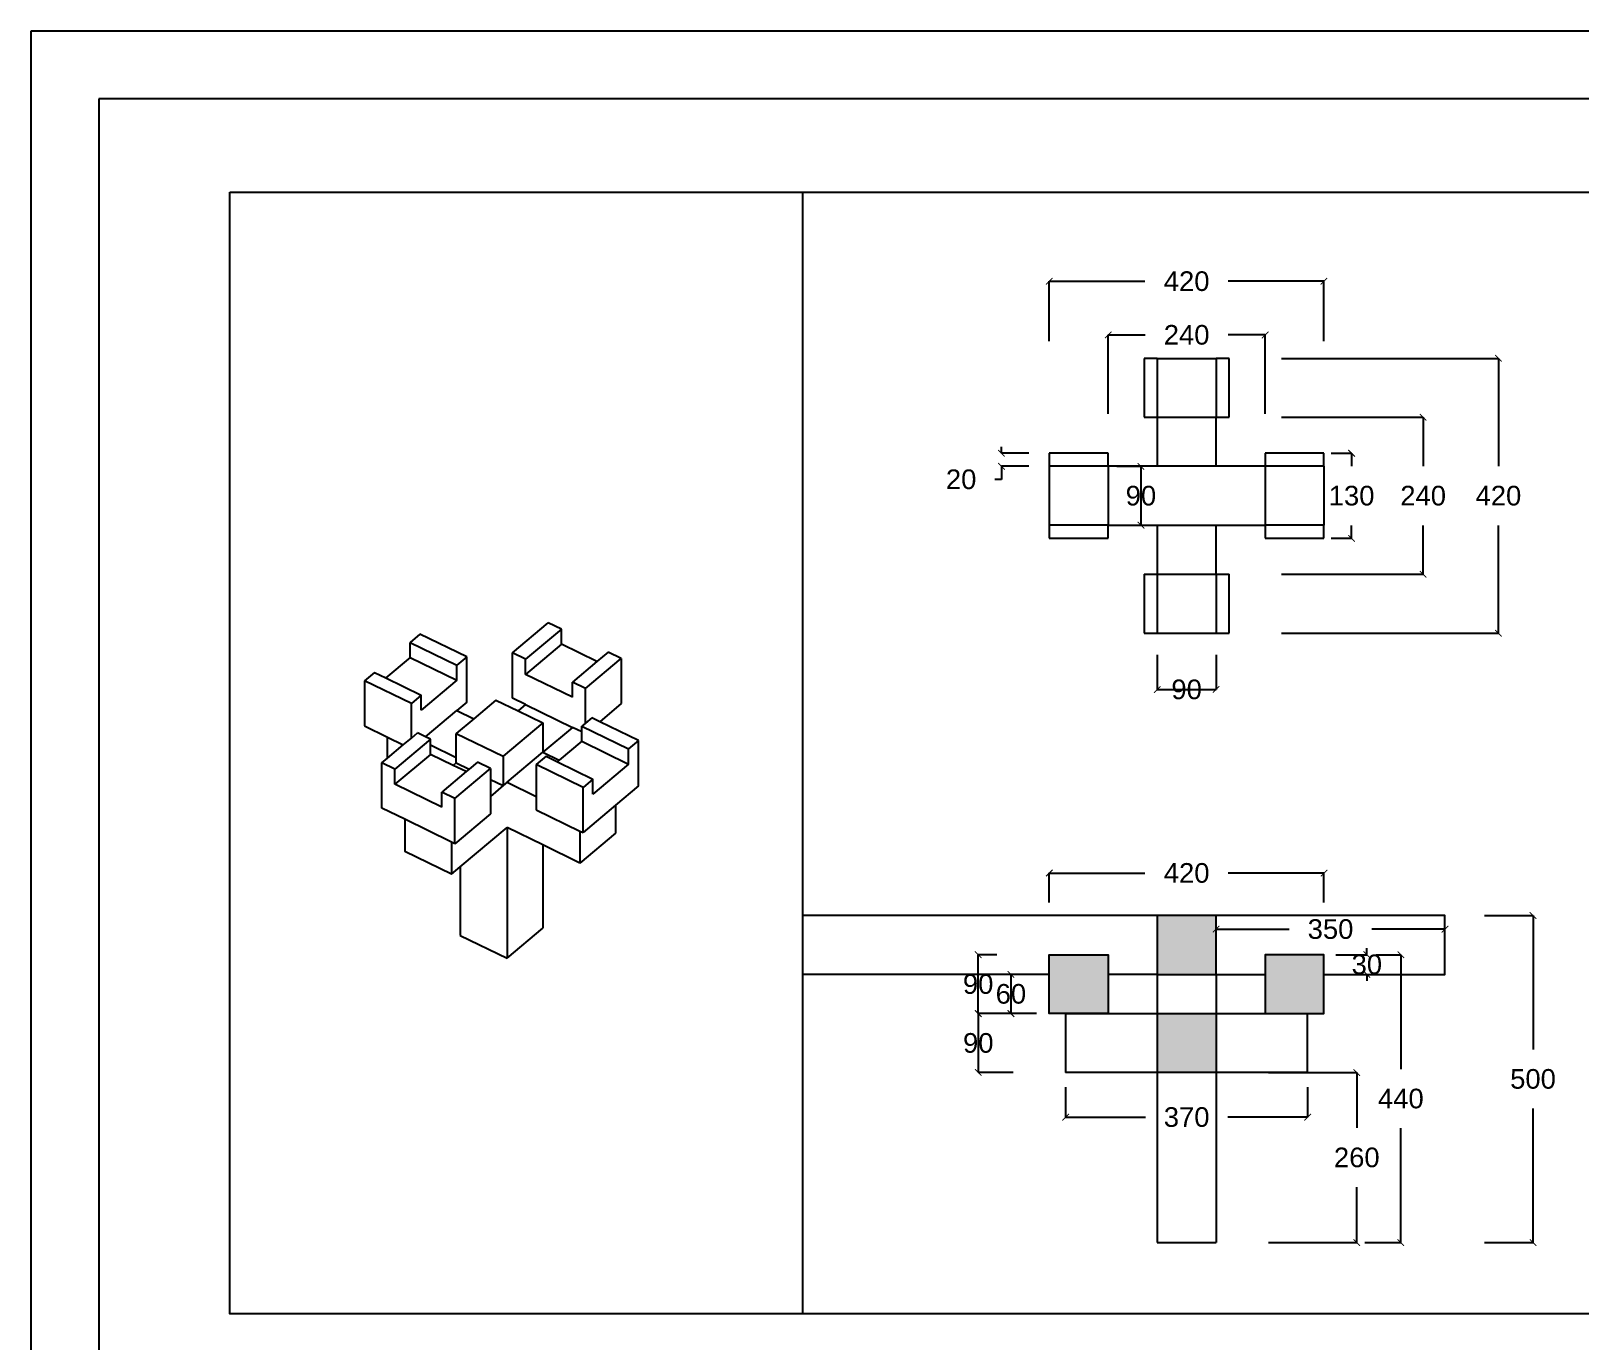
# Model space of a CAD drawing. Header units: millimetres. Extents: x 13722 to 114356, y -17117 to 61088.
# Drawn here: x 103640 to 106008, y 1221 to 3223 of the extents above; entities that cross this region are included whole.
import ezdxf

# ---------------------------------------------------------------- set-up
doc = ezdxf.new("R2010")
doc.units = ezdxf.units.MM
for name, color, linetype in [('00_dim', 6, 'Continuous'), ('01', 3, 'Continuous'), ('02', 250, 'Continuous'), ('03', 8, 'Continuous')]:
    doc.layers.add(name, color=color, linetype=linetype)
doc.styles.get("Standard").update_dxf_attribs({"font": 'Arial.ttf'})
doc.dimstyles.get("Standard").update_dxf_attribs({"dimtxt": 30, "dimasz": 10, "dimexe": 0.18, "dimexo": 80, "dimgap": 30, "dimtad": 0, "dimtih": 1, "dimtoh": 1, "dimdec": 0, "dimzin": 0, "dimdsep": 46, "dimtxsty": 'Standard', "dimblk": 'ARCHTICK', "dimcen": 0.09, "dimadec": 0, "dimazin": 0, "dimtfac": 1, "dimtdec": 0, "dimtofl": 0, "dimtmove": 0, "dimatfit": 3, "dimfxl": 1, "dimtolj": 1, "dimtzin": 0, "dimarcsym": 0})

# ---------------------------------------------------------------- blocks, each defined once
blk = doc.blocks.new('_ArchTick')
at = {"color": 0, "linetype": 'ByBlock', "const_width": 0.15}
blk.add_lwpolyline([(-0.5, -0.5), (0.5, 0.5)], dxfattribs=at)
blk = doc.blocks.new('*D129')
at = {"layer": '00_dim', "color": 0, "lineweight": -2, "transparency": 16777216}
for p, q in [((105221.9, 1609.2), (105221.9, 1562.9)), ((105591.9, 1609.2), (105591.9, 1562.9)), ((105221.9, 1563.1), (105343.8, 1563.1)), ((105591.9, 1563.1), (105470, 1563.1))]:
    blk.add_line(p, q, dxfattribs=at)
at = {"layer": 'Defpoints', "color": 0, "transparency": 16777216}
for p in [(105221.9, 1689.2), (105591.9, 1689.2), (105591.9, 1563.1)]:
    blk.add_point(p, dxfattribs=at)
at = {"layer": '00_dim', "color": 0, "lineweight": -2, "transparency": 16777216, "xscale": 10, "yscale": 10, "zscale": 10, "rotation": 180}
blk.add_blockref('_ArchTick', (105221.9, 1563.1), dxfattribs=at)
at = {"layer": '00_dim', "color": 0, "lineweight": -2, "transparency": 16777216, "xscale": 10, "yscale": 10, "zscale": 10}
blk.add_blockref('_ArchTick', (105591.9, 1563.1), dxfattribs=at)
at = {"layer": '00_dim', "color": 0, "transparency": 16777216, "insert": (105406.9, 1563.1), "char_height": 30, "attachment_point": 5}
blk.add_mtext('\\A1;370', dxfattribs=at)
blk = doc.blocks.new('*D130')
at = {"layer": '00_dim', "color": 0, "lineweight": -2, "transparency": 16777216}
for p, q in [((105196.9, 1891.4), (105196.9, 1936.4)), ((105196.9, 1936.2), (105343.2, 1936.2)), ((105616.9, 1936.2), (105470.6, 1936.2)), ((105616.9, 1891.4), (105616.9, 1936.4))]:
    blk.add_line(p, q, dxfattribs=at)
at = {"layer": 'Defpoints', "color": 0, "transparency": 16777216}
for p in [(105616.9, 1936.2), (105196.9, 1811.4), (105616.9, 1811.4)]:
    blk.add_point(p, dxfattribs=at)
at = {"layer": '00_dim', "color": 0, "lineweight": -2, "transparency": 16777216, "xscale": 10, "yscale": 10, "zscale": 10, "rotation": 180}
blk.add_blockref('_ArchTick', (105196.9, 1936.2), dxfattribs=at)
at = {"layer": '00_dim', "color": 0, "lineweight": -2, "transparency": 16777216, "xscale": 10, "yscale": 10, "zscale": 10}
blk.add_blockref('_ArchTick', (105616.9, 1936.2), dxfattribs=at)
at = {"layer": '00_dim', "color": 0, "transparency": 16777216, "insert": (105406.9, 1936.2), "char_height": 30, "attachment_point": 5}
blk.add_mtext('\\A1;420', dxfattribs=at)
blk = doc.blocks.new('*D131')
at = {"layer": '00_dim', "color": 0, "lineweight": -2, "transparency": 16777216}
for p, q in [((105531.9, 1631.4), (105667.1, 1631.4)), ((105667, 1631.4), (105667, 1546.7)), ((105667, 1371.4), (105667, 1456.1)), ((105531.9, 1371.4), (105667.1, 1371.4))]:
    blk.add_line(p, q, dxfattribs=at)
at = {"layer": 'Defpoints', "color": 0, "transparency": 16777216}
for p in [(105451.9, 1631.4), (105451.9, 1371.4), (105667, 1371.4)]:
    blk.add_point(p, dxfattribs=at)
at = {"layer": '00_dim', "color": 0, "lineweight": -2, "transparency": 16777216, "xscale": 10, "yscale": 10, "zscale": 10}
for p, rotation in [((105667, 1631.4), 90), ((105667, 1371.4), 270)]:
    blk.add_blockref('_ArchTick', p, dxfattribs=dict(at, rotation=rotation))
at = {"layer": '00_dim', "color": 0, "transparency": 16777216, "insert": (105667, 1501.4), "char_height": 30, "attachment_point": 5}
blk.add_mtext('\\A1;260', dxfattribs=at)
blk = doc.blocks.new('*D132')
at = {"layer": '00_dim', "color": 0, "lineweight": -2, "transparency": 16777216}
for p, q in [((105141.9, 1721.4), (105088.1, 1721.4)), ((105088.3, 1721.4), (105088.3, 1631.4)), ((105141.9, 1631.4), (105088.1, 1631.4))]:
    blk.add_line(p, q, dxfattribs=at)
at = {"layer": 'Defpoints', "color": 0, "transparency": 16777216}
for p in [(105221.9, 1721.4), (105088.3, 1631.4), (105221.9, 1631.4)]:
    blk.add_point(p, dxfattribs=at)
at = {"layer": '00_dim', "color": 0, "lineweight": -2, "transparency": 16777216, "xscale": 10, "yscale": 10, "zscale": 10}
for p, rotation in [((105088.3, 1721.4), 90), ((105088.3, 1631.4), 270)]:
    blk.add_blockref('_ArchTick', p, dxfattribs=dict(at, rotation=rotation))
at = {"layer": '00_dim', "color": 0, "transparency": 16777216, "insert": (105088.3, 1676.4), "char_height": 30, "attachment_point": 5}
blk.add_mtext('\\A1;90', dxfattribs=at)
blk = doc.blocks.new('*D133')
at = {"layer": '00_dim', "color": 0, "lineweight": -2, "transparency": 16777216}
for p, q in [((105116.9, 1811.4), (105087.9, 1811.4)), ((105088.1, 1721.4), (105088.1, 1811.4)), ((105116.9, 1721.4), (105087.9, 1721.4))]:
    blk.add_line(p, q, dxfattribs=at)
at = {"layer": 'Defpoints', "color": 0, "transparency": 16777216}
for p in [(105088.1, 1811.4), (105196.9, 1811.4), (105196.9, 1721.4)]:
    blk.add_point(p, dxfattribs=at)
at = {"layer": '00_dim', "color": 0, "lineweight": -2, "transparency": 16777216, "xscale": 10, "yscale": 10, "zscale": 10}
for p, rotation in [((105088.1, 1811.4), 90), ((105088.1, 1721.4), 270)]:
    blk.add_blockref('_ArchTick', p, dxfattribs=dict(at, rotation=rotation))
at = {"layer": '00_dim', "color": 0, "transparency": 16777216, "insert": (105088.1, 1766.4), "char_height": 30, "attachment_point": 5}
blk.add_mtext('\\A1;90', dxfattribs=at)
blk = doc.blocks.new('*D134')
at = {"layer": '00_dim', "color": 0, "lineweight": -2, "transparency": 16777216}
for p, q in [((105635.1, 1811.4), (105682.6, 1811.4)), ((105682.4, 1811.4), (105682.4, 1821.4)), ((105635.1, 1781.4), (105682.6, 1781.4)), ((105682.4, 1781.4), (105682.4, 1771.4))]:
    blk.add_line(p, q, dxfattribs=at)
at = {"layer": 'Defpoints', "color": 0, "transparency": 16777216}
for p in [(105555.1, 1811.4), (105555.1, 1781.4), (105682.4, 1781.4)]:
    blk.add_point(p, dxfattribs=at)
at = {"layer": '00_dim', "color": 0, "lineweight": -2, "transparency": 16777216, "xscale": 10, "yscale": 10, "zscale": 10}
for p, rotation in [((105682.4, 1811.4), 270), ((105682.4, 1781.4), 90)]:
    blk.add_blockref('_ArchTick', p, dxfattribs=dict(at, rotation=rotation))
at = {"layer": '00_dim', "color": 0, "transparency": 16777216, "insert": (105682.4, 1796.4), "char_height": 30, "attachment_point": 5}
blk.add_mtext('\\A1;30', dxfattribs=at)
blk = doc.blocks.new('*D135')
at = {"layer": '00_dim', "color": 0, "lineweight": -2, "transparency": 16777216}
for p, q in [((105862.2, 1871.4), (105936.7, 1871.4)), ((105936.5, 1871.4), (105936.5, 1666.7)), ((105936.5, 1371.4), (105936.5, 1576.1)), ((105862.2, 1371.4), (105936.7, 1371.4))]:
    blk.add_line(p, q, dxfattribs=at)
at = {"layer": 'Defpoints', "color": 0, "transparency": 16777216}
for p in [(105782.2, 1871.4), (105782.2, 1371.4), (105936.5, 1371.4)]:
    blk.add_point(p, dxfattribs=at)
at = {"layer": '00_dim', "color": 0, "lineweight": -2, "transparency": 16777216, "xscale": 10, "yscale": 10, "zscale": 10}
for p, rotation in [((105936.5, 1871.4), 90), ((105936.5, 1371.4), 270)]:
    blk.add_blockref('_ArchTick', p, dxfattribs=dict(at, rotation=rotation))
at = {"layer": '00_dim', "color": 0, "transparency": 16777216, "insert": (105936.5, 1621.4), "char_height": 30, "attachment_point": 5}
blk.add_mtext('\\A1;500', dxfattribs=at)
blk = doc.blocks.new('*D136')
at = {"layer": '00_dim', "color": 0, "lineweight": -2, "transparency": 16777216}
for p, q in [((105696.9, 1811.4), (105734.5, 1811.4)), ((105734.4, 1811.4), (105734.4, 1636.7)), ((105734.4, 1371.4), (105734.4, 1546.1)), ((105679.5, 1371.4), (105734.5, 1371.4))]:
    blk.add_line(p, q, dxfattribs=at)
at = {"layer": 'Defpoints', "color": 0, "transparency": 16777216}
for p in [(105616.9, 1811.4), (105599.5, 1371.4), (105734.4, 1371.4)]:
    blk.add_point(p, dxfattribs=at)
at = {"layer": '00_dim', "color": 0, "lineweight": -2, "transparency": 16777216, "xscale": 10, "yscale": 10, "zscale": 10}
for p, rotation in [((105734.4, 1811.4), 90), ((105734.4, 1371.4), 270)]:
    blk.add_blockref('_ArchTick', p, dxfattribs=dict(at, rotation=rotation))
at = {"layer": '00_dim', "color": 0, "transparency": 16777216, "insert": (105734.4, 1591.4), "char_height": 30, "attachment_point": 5}
blk.add_mtext('\\A1;440', dxfattribs=at)
blk = doc.blocks.new('*D161')
at = {"layer": '00_dim', "color": 0, "lineweight": -2, "transparency": 16777216}
for p, q in [((105451.9, 1850.4), (105563.8, 1850.4)), ((105451.9, 1791.4), (105451.9, 1850.2)), ((105801.9, 1850.4), (105690, 1850.4)), ((105801.9, 1791.4), (105801.9, 1850.2))]:
    blk.add_line(p, q, dxfattribs=at)
at = {"layer": 'Defpoints', "color": 0, "transparency": 16777216}
for p in [(105451.9, 1871.4), (105801.9, 1871.4), (105801.9, 1850.4)]:
    blk.add_point(p, dxfattribs=at)
at = {"layer": '00_dim', "color": 0, "lineweight": -2, "transparency": 16777216, "xscale": 10, "yscale": 10, "zscale": 10, "rotation": 180}
blk.add_blockref('_ArchTick', (105451.9, 1850.4), dxfattribs=at)
at = {"layer": '00_dim', "color": 0, "lineweight": -2, "transparency": 16777216, "xscale": 10, "yscale": 10, "zscale": 10}
blk.add_blockref('_ArchTick', (105801.9, 1850.4), dxfattribs=at)
at = {"layer": '00_dim', "color": 0, "transparency": 16777216, "insert": (105626.9, 1850.4), "char_height": 30, "attachment_point": 5}
blk.add_mtext('\\A1;350', dxfattribs=at)
blk = doc.blocks.new('*D177')
at = {"layer": '00_dim', "color": 0, "lineweight": -2, "transparency": 16777216}
for p, q in [((105196.9, 2749.3), (105196.9, 2840.8)), ((105196.9, 2840.6), (105343.2, 2840.6)), ((105616.9, 2840.6), (105470.6, 2840.6)), ((105616.9, 2749.3), (105616.9, 2840.8))]:
    blk.add_line(p, q, dxfattribs=at)
at = {"layer": 'Defpoints', "color": 0, "transparency": 16777216}
for p in [(105616.9, 2840.6), (105196.9, 2669.3), (105616.9, 2669.3)]:
    blk.add_point(p, dxfattribs=at)
at = {"layer": '00_dim', "color": 0, "lineweight": -2, "transparency": 16777216, "xscale": 10, "yscale": 10, "zscale": 10, "rotation": 180}
blk.add_blockref('_ArchTick', (105196.9, 2840.6), dxfattribs=at)
at = {"layer": '00_dim', "color": 0, "lineweight": -2, "transparency": 16777216, "xscale": 10, "yscale": 10, "zscale": 10}
blk.add_blockref('_ArchTick', (105616.9, 2840.6), dxfattribs=at)
at = {"layer": '00_dim', "color": 0, "transparency": 16777216, "insert": (105406.9, 2840.6), "char_height": 30, "attachment_point": 5}
blk.add_mtext('\\A1;420', dxfattribs=at)
blk = doc.blocks.new('*D178')
at = {"layer": '00_dim', "color": 0, "lineweight": -2, "transparency": 16777216}
for p, q in [((105551.9, 2722.8), (105883.8, 2722.8)), ((105883.6, 2722.8), (105883.6, 2558.2)), ((105883.6, 2302.8), (105883.6, 2467.5)), ((105551.9, 2302.8), (105883.8, 2302.8))]:
    blk.add_line(p, q, dxfattribs=at)
at = {"layer": 'Defpoints', "color": 0, "transparency": 16777216}
for p in [(105471.9, 2722.8), (105883.6, 2722.8), (105471.9, 2302.8)]:
    blk.add_point(p, dxfattribs=at)
at = {"layer": '00_dim', "color": 0, "lineweight": -2, "transparency": 16777216, "xscale": 10, "yscale": 10, "zscale": 10}
for p, rotation in [((105883.6, 2722.8), 90), ((105883.6, 2302.8), 270)]:
    blk.add_blockref('_ArchTick', p, dxfattribs=dict(at, rotation=rotation))
at = {"layer": '00_dim', "color": 0, "transparency": 16777216, "insert": (105883.6, 2512.8), "char_height": 30, "attachment_point": 5}
blk.add_mtext('\\A1;420', dxfattribs=at)
blk = doc.blocks.new('*D179')
at = {"layer": '00_dim', "color": 0, "lineweight": -2, "transparency": 16777216}
for p, q in [((105361.9, 2269.7), (105361.9, 2216.6)), ((105451.9, 2269.7), (105451.9, 2216.6)), ((105361.9, 2216.7), (105451.9, 2216.7))]:
    blk.add_line(p, q, dxfattribs=at)
at = {"layer": 'Defpoints', "color": 0, "transparency": 16777216}
for p in [(105361.9, 2349.7), (105451.9, 2349.7), (105451.9, 2216.7)]:
    blk.add_point(p, dxfattribs=at)
at = {"layer": '00_dim', "color": 0, "lineweight": -2, "transparency": 16777216, "xscale": 10, "yscale": 10, "zscale": 10, "rotation": 180}
blk.add_blockref('_ArchTick', (105361.9, 2216.7), dxfattribs=at)
at = {"layer": '00_dim', "color": 0, "lineweight": -2, "transparency": 16777216, "xscale": 10, "yscale": 10, "zscale": 10}
blk.add_blockref('_ArchTick', (105451.9, 2216.7), dxfattribs=at)
at = {"layer": '00_dim', "color": 0, "transparency": 16777216, "insert": (105406.9, 2216.7), "char_height": 30, "attachment_point": 5}
blk.add_mtext('\\A1;90', dxfattribs=at)
blk = doc.blocks.new('*D180')
at = {"layer": '00_dim', "color": 0, "lineweight": -2, "transparency": 16777216}
for p, q in [((105286.9, 2637.8), (105286.9, 2758.8)), ((105286.9, 2758.6), (105343.6, 2758.6)), ((105526.9, 2758.6), (105470.2, 2758.6)), ((105526.9, 2637.8), (105526.9, 2758.8))]:
    blk.add_line(p, q, dxfattribs=at)
at = {"layer": 'Defpoints', "color": 0, "transparency": 16777216}
for p in [(105526.9, 2758.6), (105286.9, 2557.8), (105526.9, 2557.8)]:
    blk.add_point(p, dxfattribs=at)
at = {"layer": '00_dim', "color": 0, "lineweight": -2, "transparency": 16777216, "xscale": 10, "yscale": 10, "zscale": 10, "rotation": 180}
blk.add_blockref('_ArchTick', (105286.9, 2758.6), dxfattribs=at)
at = {"layer": '00_dim', "color": 0, "lineweight": -2, "transparency": 16777216, "xscale": 10, "yscale": 10, "zscale": 10}
blk.add_blockref('_ArchTick', (105526.9, 2758.6), dxfattribs=at)
at = {"layer": '00_dim', "color": 0, "transparency": 16777216, "insert": (105406.9, 2758.6), "char_height": 30, "attachment_point": 5}
blk.add_mtext('\\A1;240', dxfattribs=at)
blk = doc.blocks.new('*D181')
at = {"layer": '00_dim', "color": 0, "lineweight": -2, "transparency": 16777216}
for p, q in [((105551.9, 2632.8), (105768.7, 2632.8)), ((105768.5, 2632.8), (105768.5, 2558.2)), ((105768.5, 2392.8), (105768.5, 2467.5)), ((105551.9, 2392.8), (105768.7, 2392.8))]:
    blk.add_line(p, q, dxfattribs=at)
at = {"layer": 'Defpoints', "color": 0, "transparency": 16777216}
for p in [(105471.9, 2632.8), (105471.9, 2392.8), (105768.5, 2392.8)]:
    blk.add_point(p, dxfattribs=at)
at = {"layer": '00_dim', "color": 0, "lineweight": -2, "transparency": 16777216, "xscale": 10, "yscale": 10, "zscale": 10}
for p, rotation in [((105768.5, 2632.8), 90), ((105768.5, 2392.8), 270)]:
    blk.add_blockref('_ArchTick', p, dxfattribs=dict(at, rotation=rotation))
at = {"layer": '00_dim', "color": 0, "transparency": 16777216, "insert": (105768.5, 2512.8), "char_height": 30, "attachment_point": 5}
blk.add_mtext('\\A1;240', dxfattribs=at)
blk = doc.blocks.new('*D260')
at = {"layer": '00_dim', "color": 0, "lineweight": -2, "transparency": 16777216}
for p, q in [((105138.2, 1781.4), (105138.2, 1721.4)), ((105177.5, 1781.4), (105138.3, 1781.4)), ((105177.5, 1721.4), (105138.3, 1721.4))]:
    blk.add_line(p, q, dxfattribs=at)
at = {"layer": 'Defpoints', "color": 0, "transparency": 16777216}
for p in [(105097.5, 1781.4), (105097.5, 1721.4), (105138.2, 1721.4)]:
    blk.add_point(p, dxfattribs=at)
at = {"layer": '00_dim', "color": 0, "lineweight": -2, "transparency": 16777216, "xscale": 10, "yscale": 10, "zscale": 10}
for p, rotation in [((105138.2, 1781.4), 90), ((105138.2, 1721.4), 270)]:
    blk.add_blockref('_ArchTick', p, dxfattribs=dict(at, rotation=rotation))
at = {"layer": '00_dim', "color": 0, "transparency": 16777216, "insert": (105138.2, 1751.4), "char_height": 30, "attachment_point": 5}
blk.add_mtext('\\A1;60', dxfattribs=at)
blk = doc.blocks.new('*D275')
at = {"layer": '00_dim', "color": 0, "lineweight": -2, "transparency": 16777216}
for p, q in [((105123.8, 2577.8), (105123.8, 2587.8)), ((105165.6, 2577.8), (105123.6, 2577.8)), ((105123.8, 2537.8), (105113.8, 2537.8)), ((105165.6, 2557.8), (105123.6, 2557.8)), ((105123.8, 2557.8), (105123.8, 2537.8))]:
    blk.add_line(p, q, dxfattribs=at)
at = {"layer": 'Defpoints', "color": 0, "transparency": 16777216}
for p in [(105245.6, 2577.8), (105123.8, 2557.8), (105245.6, 2557.8)]:
    blk.add_point(p, dxfattribs=at)
at = {"layer": '00_dim', "color": 0, "lineweight": -2, "transparency": 16777216, "xscale": 10, "yscale": 10, "zscale": 10}
for p, rotation in [((105123.8, 2577.8), 270), ((105123.8, 2557.8), 90)]:
    blk.add_blockref('_ArchTick', p, dxfattribs=dict(at, rotation=rotation))
at = {"layer": '00_dim', "color": 0, "transparency": 16777216, "insert": (105062.1, 2537.8), "char_height": 30, "attachment_point": 5}
blk.add_mtext('\\A1;20', dxfattribs=at)
blk = doc.blocks.new('*D276')
at = {"layer": '00_dim', "color": 0, "lineweight": -2, "transparency": 16777216}
for p, q in [((105627.7, 2577.8), (105659.3, 2577.8)), ((105659.1, 2577.8), (105659.1, 2558.2)), ((105659.1, 2447.8), (105659.1, 2467.5)), ((105627.7, 2447.8), (105659.3, 2447.8))]:
    blk.add_line(p, q, dxfattribs=at)
at = {"layer": 'Defpoints', "color": 0, "transparency": 16777216}
for p in [(105547.7, 2577.8), (105547.7, 2447.8), (105659.1, 2447.8)]:
    blk.add_point(p, dxfattribs=at)
at = {"layer": '00_dim', "color": 0, "lineweight": -2, "transparency": 16777216, "xscale": 10, "yscale": 10, "zscale": 10}
for p, rotation in [((105659.1, 2577.8), 90), ((105659.1, 2447.8), 270)]:
    blk.add_blockref('_ArchTick', p, dxfattribs=dict(at, rotation=rotation))
at = {"layer": '00_dim', "color": 0, "transparency": 16777216, "insert": (105659.1, 2512.8), "char_height": 30, "attachment_point": 5}
blk.add_mtext('\\A1;130', dxfattribs=at)
blk = doc.blocks.new('*D277')
at = {"layer": '00_dim', "color": 0, "lineweight": -2, "transparency": 16777216}
for p, q in [((105300, 2557.8), (105337.2, 2557.8)), ((105337, 2557.8), (105337, 2467.8)), ((105300, 2467.8), (105337.2, 2467.8))]:
    blk.add_line(p, q, dxfattribs=at)
at = {"layer": 'Defpoints', "color": 0, "transparency": 16777216}
for p in [(105220, 2557.8), (105220, 2467.8), (105337, 2467.8)]:
    blk.add_point(p, dxfattribs=at)
at = {"layer": '00_dim', "color": 0, "lineweight": -2, "transparency": 16777216, "xscale": 10, "yscale": 10, "zscale": 10}
for p, rotation in [((105337, 2557.8), 90), ((105337, 2467.8), 270)]:
    blk.add_blockref('_ArchTick', p, dxfattribs=dict(at, rotation=rotation))
at = {"layer": '00_dim', "color": 0, "transparency": 16777216, "insert": (105337, 2512.8), "char_height": 30, "attachment_point": 5}
blk.add_mtext('\\A1;90', dxfattribs=at)

msp = doc.modelspace()

# ---------------------------------------------------------------- hatches: boundary and pattern name
at = {"layer": '02'}
h = msp.add_hatch(color=256, dxfattribs=at)
h.dxf.hatch_style = 1
h.paths.add_polyline_path([(105451.9, 1871.4), (105361.9, 1871.4), (105361.9, 1781.4), (105451.9, 1781.4)])
h = msp.add_hatch(color=256, dxfattribs=at)
h.dxf.hatch_style = 1
h.paths.add_polyline_path([(105451.9, 1631.4), (105451.9, 1721.4), (105361.9, 1721.4), (105361.9, 1631.4)])
h.paths.add_polyline_path([(105286.9, 1721.4), (105286.9, 1811.4), (105196.9, 1811.4), (105196.9, 1721.4)])
h.paths.add_polyline_path([(105616.9, 1811.4), (105526.9, 1811.4), (105526.9, 1721.4), (105616.9, 1721.4)])

# ---------------------------------------------------------------- linework, layer by layer
at = {"layer": '00_dim'}
msp.add_lwpolyline([(103639.9, 3223.1), (103639.9, -1132.6), (109800.1, -1132.6), (109800.1, 3223.1)], close=True, dxfattribs=at)
at = {"layer": '00_dim', "color": 9}
msp.add_lwpolyline([(103743.6, 3119.4), (103743.6, -1028.9), (109696.4, -1028.9), (109696.4, 3119.4)], close=True, dxfattribs=at)
at = {"layer": '01'}
for p, q in [((104234.7, 2301.5), (104219.5, 2288.8)), ((104306.3, 2266.6), (104234.7, 2301.5)), ((104376.3, 2272.7), (104430.9, 2318.5)), ((104450.8, 2308.8), (104396.2, 2263)), ((104450.8, 2308.8), (104430.9, 2318.5)), ((104450.8, 2285.8), (104450.8, 2308.8)), ((104219.5, 2265.7), (104219.5, 2288.8)), ((104219.5, 2288.8), (104291.1, 2253.9)), ((104450.8, 2285.8), (104396.2, 2239.9)), ((104505, 2259.3), (104450.8, 2285.8)), ((104522.4, 2273.9), (104505, 2259.3)), ((104542.3, 2264.2), (104522.4, 2273.9)), ((104219.5, 2265.7), (104182.3, 2234.5)), ((104219.5, 2265.7), (104291.1, 2230.8)), ((104306.3, 2266.6), (104291.1, 2253.9)), ((104291.1, 2230.8), (104291.1, 2253.9)), ((104306.3, 2197.5), (104306.3, 2266.6)), ((104376.3, 2203.6), (104376.3, 2272.7)), ((104396.2, 2263), (104376.3, 2272.7)), ((104396.2, 2239.9), (104396.2, 2263)), ((104505, 2259.3), (104467.8, 2228.1)), ((104487.7, 2218.4), (104542.3, 2264.2)), ((104542.3, 2264.2), (104542.3, 2195.1)), ((104165, 2242.9), (104149.9, 2230.2)), ((104221.5, 2195.3), (104149.9, 2230.2)), ((104149.9, 2230.2), (104149.9, 2161.1)), ((104165, 2242.9), (104182.3, 2234.5)), ((104182.3, 2234.5), (104236.6, 2208)), ((104291.1, 2230.8), (104236.6, 2185)), ((104467.8, 2205), (104396.2, 2239.9)), ((104487.7, 2218.4), (104467.8, 2228.1)), ((104467.8, 2205), (104467.8, 2228.1)), ((104236.6, 2208), (104221.5, 2195.3)), ((104236.6, 2185), (104236.6, 2208)), ((104396.2, 2193.9), (104376.3, 2203.6)), ((104487.7, 2165.5), (104487.7, 2218.4)), ((104221.5, 2142.4), (104221.5, 2195.3)), ((104243.2, 2144.4), (104291.1, 2184.7)), ((104306.3, 2197.5), (104291.1, 2184.7)), ((104291.1, 2184.7), (104317, 2172.1)), ((104350.8, 2200.6), (104317, 2172.1)), ((104350.8, 2200.6), (104384.6, 2184.1)), ((104396.2, 2193.9), (104384.6, 2184.1)), ((104384.6, 2184.1), (104422.4, 2165.6)), ((104396.2, 2193.9), (104467.8, 2158.9)), ((104542.3, 2195.1), (104509.5, 2167.5)), ((104149.9, 2161.1), (104184.9, 2144)), ((104317, 2172.1), (104290.2, 2149.6)), ((104422.4, 2165.6), (104361.8, 2114.7)), ((104422.4, 2165.6), (104422.4, 2120.7)), ((104467.8, 2158.9), (104422.4, 2120.7)), ((104482.1, 2152), (104467.8, 2158.9)), ((104487.7, 2165.5), (104482.1, 2160.7)), ((104482.1, 2160.7), (104553.7, 2125.8)), ((104482.1, 2152), (104482.1, 2160.7)), ((104497.2, 2173.5), (104487.7, 2165.5)), ((104509.5, 2167.5), (104497.2, 2173.5)), ((104568.8, 2138.6), (104509.5, 2167.5)), ((104184.9, 2111.6), (104184.9, 2144)), ((104184.9, 2144), (104209.2, 2132.1)), ((104184.9, 2111.6), (104209.2, 2132.1)), ((104250.9, 2140.7), (104196.3, 2094.8)), ((104209.2, 2132.1), (104221.5, 2142.4)), ((104221.5, 2142.4), (104231, 2150.4)), ((104243.2, 2144.4), (104231, 2150.4)), ((104250.9, 2140.7), (104243.2, 2144.4)), ((104250.9, 2131.9), (104250.9, 2140.7)), ((104250.9, 2131.9), (104290.2, 2112.7)), ((104250.9, 2117.6), (104250.9, 2131.9)), ((104290.2, 2149.6), (104361.8, 2114.7)), ((104290.2, 2112.7), (104290.2, 2149.6)), ((104482.1, 2137.7), (104447.4, 2108.5)), ((104482.1, 2137.7), (104482.1, 2152)), ((104482.1, 2137.7), (104553.7, 2102.8)), ((104568.8, 2138.6), (104553.7, 2125.8)), ((104568.8, 2069.4), (104568.8, 2138.6)), ((104176.4, 2104.5), (104184.9, 2111.6)), ((104250.9, 2117.6), (104196.3, 2071.8)), ((104285.5, 2100.7), (104250.9, 2117.6)), ((104290.2, 2104.7), (104290.2, 2112.7)), ((104361.8, 2114.7), (104361.8, 2069.8)), ((104367.9, 2074.9), (104422.4, 2120.7)), ((104427.6, 2114.9), (104412.4, 2102.1)), ((104422.4, 2120.7), (104447.4, 2108.5)), ((104427.6, 2114.9), (104444.9, 2106.4)), ((104447.4, 2108.5), (104444.9, 2106.4)), ((104553.7, 2102.8), (104553.7, 2125.8)), ((104176.4, 2035.4), (104176.4, 2104.5)), ((104196.3, 2094.8), (104176.4, 2104.5)), ((104196.3, 2071.8), (104196.3, 2094.8)), ((104305.1, 2091.2), (104267.9, 2059.9)), ((104290.2, 2104.7), (104285.5, 2100.7)), ((104305.1, 2091.2), (104285.5, 2100.7)), ((104287.8, 2050.2), (104342.4, 2096)), ((104290.2, 2104.7), (104309.8, 2095.1)), ((104309.8, 2095.1), (104305.1, 2091.2)), ((104322.5, 2105.7), (104309.8, 2095.1)), ((104342.4, 2096), (104322.5, 2105.7)), ((104342.4, 2096), (104342.4, 2079.3)), ((104484, 2067.2), (104412.4, 2102.1)), ((104412.4, 2102.1), (104412.4, 2053.1)), ((104444.9, 2106.4), (104499.2, 2079.9)), ((104553.7, 2102.8), (104499.2, 2056.9)), ((104267.9, 2036.8), (104196.3, 2071.8)), ((104342.4, 2079.3), (104361.8, 2069.8)), ((104342.4, 2079.3), (104342.4, 2053.4)), ((104361.8, 2069.8), (104342.4, 2053.4)), ((104367.9, 2074.9), (104361.8, 2069.8)), ((104367.9, 2074.9), (104412.4, 2053.1)), ((104499.2, 2079.9), (104484, 2067.2)), ((104484, 1998.1), (104484, 2067.2)), ((104499.2, 2056.9), (104499.2, 2079.9)), ((104568.8, 2069.4), (104533.8, 2040)), ((104287.8, 2050.2), (104267.9, 2059.9)), ((104267.9, 2036.8), (104267.9, 2059.9)), ((104287.8, 1981.1), (104287.8, 2050.2)), ((104342.4, 2053.4), (104342.4, 2026.9)), ((104412.4, 2053.1), (104412.4, 2033)), ((104533.8, 2040), (104484, 1998.1)), ((104533.8, 2040), (104533.8, 1997.3)), ((104211.5, 2018.3), (104176.4, 2035.4)), ((104211.5, 2018.3), (104211.5, 1969.3)), ((104283.1, 1983.4), (104211.5, 2018.3)), ((104342.4, 2026.9), (104287.8, 1981.1)), ((104412.4, 2033), (104479.3, 2000.4)), ((104296.3, 1945.5), (104367.9, 2005.7)), ((104367.9, 2005.7), (104367.9, 1806.1)), ((104422.4, 1979.2), (104367.9, 2005.7)), ((104479.3, 2000.4), (104479.3, 1951.4)), ((104479.3, 2000.4), (104484, 1998.1)), ((104533.8, 1997.3), (104479.3, 1951.4)), ((104283.1, 1934.4), (104211.5, 1969.3)), ((104283.1, 1983.4), (104283.1, 1934.4)), ((104287.8, 1981.1), (104283.1, 1983.4)), ((104422.4, 1979.2), (104422.4, 1851.9)), ((104479.3, 1951.4), (104422.4, 1979.2)), ((104283.1, 1934.4), (104296.3, 1945.5)), ((104296.3, 1945.5), (104296.3, 1841)), ((104367.9, 1806.1), (104422.4, 1851.9)), ((104296.3, 1841), (104367.9, 1806.1))]:
    msp.add_line(p, q, dxfattribs=at)
at = {"layer": '02'}
for p, q in [((105361.9, 2722.8), (105341.9, 2722.8)), ((105341.9, 2722.8), (105341.9, 2632.8)), ((105361.9, 2722.8), (105361.9, 2632.8)), ((105361.9, 2722.8), (105451.9, 2722.8)), ((105451.9, 2722.8), (105451.9, 2632.8)), ((105471.9, 2722.8), (105451.9, 2722.8)), ((105471.9, 2632.8), (105471.9, 2722.8)), ((105341.9, 2632.8), (105471.9, 2632.8)), ((105361.9, 2632.8), (105361.9, 2557.8)), ((105451.9, 2557.8), (105451.9, 2632.8)), ((105196.9, 2577.8), (105196.9, 2557.8)), ((105286.9, 2577.8), (105196.9, 2577.8)), ((105286.9, 2557.8), (105286.9, 2577.8)), ((105526.9, 2577.8), (105526.9, 2557.8)), ((105616.9, 2577.8), (105526.9, 2577.8)), ((105616.9, 2557.8), (105616.9, 2577.8)), ((105286.9, 2557.8), (105196.9, 2557.8)), ((105196.9, 2557.8), (105196.9, 2467.8)), ((105286.9, 2557.8), (105286.9, 2547.8)), ((105526.9, 2557.8), (105286.9, 2557.8)), ((105286.9, 2547.8), (105286.9, 2467.8)), ((105616.9, 2557.8), (105526.9, 2557.8)), ((105526.9, 2557.8), (105526.9, 2547.8)), ((105526.9, 2547.8), (105526.9, 2467.8)), ((105616.9, 2557.8), (105616.9, 2467.8)), ((105286.9, 2467.8), (105196.9, 2467.8)), ((105196.9, 2467.8), (105196.9, 2447.8)), ((105286.9, 2447.8), (105286.9, 2467.8)), ((105286.9, 2467.8), (105526.9, 2467.8)), ((105361.9, 2467.8), (105361.9, 2392.8)), ((105451.9, 2392.8), (105451.9, 2467.8)), ((105616.9, 2467.8), (105526.9, 2467.8)), ((105526.9, 2467.8), (105526.9, 2447.8)), ((105616.9, 2447.8), (105616.9, 2467.8)), ((105196.9, 2447.8), (105286.9, 2447.8)), ((105526.9, 2447.8), (105616.9, 2447.8)), ((105341.9, 2392.8), (105341.9, 2302.8)), ((105341.9, 2392.8), (105471.9, 2392.8)), ((105361.9, 2392.8), (105361.9, 2302.8)), ((105451.9, 2392.8), (105451.9, 2302.8)), ((105471.9, 2302.8), (105471.9, 2392.8)), ((105341.9, 2302.8), (105361.9, 2302.8)), ((105361.9, 2302.8), (105451.9, 2302.8)), ((105451.9, 2302.8), (105471.9, 2302.8)), ((105361.9, 1871.4), (104819.4, 1871.4)), ((105196.9, 1781.4), (104819.4, 1781.4)), ((105361.9, 1781.4), (105286.9, 1781.4)), ((105361.9, 1781.4), (105361.9, 1721.4)), ((105361.9, 1781.4), (105451.9, 1781.4)), ((105451.9, 1781.4), (105451.9, 1721.4)), ((105451.9, 1781.4), (105526.9, 1781.4)), ((105221.9, 1721.4), (105221.9, 1631.4)), ((105221.9, 1721.4), (105591.9, 1721.4)), ((105361.9, 1721.4), (105361.9, 1631.4)), ((105361.9, 1721.4), (105451.9, 1721.4)), ((105451.9, 1721.4), (105451.9, 1631.4)), ((105591.9, 1631.4), (105591.9, 1721.4)), ((105591.9, 1631.4), (105221.9, 1631.4)), ((105361.9, 1631.4), (105361.9, 1371.4)), ((105451.9, 1631.4), (105361.9, 1631.4)), ((105451.9, 1631.4), (105451.9, 1371.4)), ((105361.9, 1371.4), (105451.9, 1371.4))]:
    msp.add_line(p, q, dxfattribs=at)
for points in [[(105451.9, 2557.8), (105361.9, 2557.8)], [(105361.9, 2467.8), (105451.9, 2467.8)], [(105616.9, 1781.4), (105801.9, 1781.4), (105801.9, 1871.4), (105451.9, 1871.4)]]:
    msp.add_lwpolyline(points, dxfattribs=at)
for points in [[(105361.9, 1781.4), (105451.9, 1781.4), (105451.9, 1871.4), (105361.9, 1871.4)], [(105286.9, 1721.4), (105196.9, 1721.4), (105196.9, 1811.4), (105286.9, 1811.4)], [(105526.9, 1721.4), (105616.9, 1721.4), (105616.9, 1811.4), (105526.9, 1811.4)]]:
    msp.add_lwpolyline(points, close=True, dxfattribs=at)
at = {"layer": '03'}
msp.add_line((104819.4, 2976.9), (104819.4, 1262.7), dxfattribs=at)
msp.add_lwpolyline([(103943.7, 2976.9), (109557.9, 2976.9), (109557.9, 1262.7), (103943.7, 1262.7)], close=True, dxfattribs=at)

# ---------------------------------------------------------------- dimensions: what is measured, and where the dimension line sits
at = {"layer": '00_dim'}
for base, p1, p2, picture, middle in [((105616.9, 2840.6), (105196.9, 2669.3), (105616.9, 2669.3), '*D177', (105406.9, 2840.6)), ((105526.9, 2758.6), (105286.9, 2557.8), (105526.9, 2557.8), '*D180', (105406.9, 2758.6)), ((105616.9, 1936.2), (105196.9, 1811.4), (105616.9, 1811.4), '*D130', (105406.9, 1936.2)), ((105591.9, 1563.1), (105221.9, 1689.2), (105591.9, 1689.2), '*D129', (105406.9, 1563.1))]:
    dim = msp.add_linear_dim(base=base, p1=p1, p2=p2, dimstyle='Standard', dxfattribs=at)
    dim.commit()
    dim.dimension.update_dxf_attribs({"geometry": picture, "text_midpoint": middle})
for base, p1, p2, picture, middle in [((105883.6, 2722.8), (105471.9, 2302.8), (105471.9, 2722.8), '*D178', (105883.6, 2512.8)), ((105768.5, 2392.8), (105471.9, 2632.8), (105471.9, 2392.8), '*D181', (105768.5, 2512.8)), ((105659.1, 2447.8), (105547.7, 2577.8), (105547.7, 2447.8), '*D276', (105659.1, 2512.8)), ((105337, 2467.8), (105220, 2557.8), (105220, 2467.8), '*D277', (105337, 2512.8)), ((105088.1, 1811.4), (105196.9, 1721.4), (105196.9, 1811.4), '*D133', (105088.1, 1766.4)), ((105682.4, 1781.4), (105555.1, 1811.4), (105555.1, 1781.4), '*D134', (105682.4, 1796.4)), ((105138.2, 1721.4), (105097.5, 1781.4), (105097.5, 1721.4), '*D260', (105138.2, 1751.4)), ((105088.3, 1631.4), (105221.9, 1721.4), (105221.9, 1631.4), '*D132', (105088.3, 1676.4))]:
    dim = msp.add_linear_dim(base=base, p1=p1, p2=p2, angle=90, dimstyle='Standard', dxfattribs=at)
    dim.commit()
    dim.dimension.update_dxf_attribs({"geometry": picture, "text_midpoint": middle, "dimtype": 160})
for base, p1, p2, picture, middle in [((105123.8, 2557.8), (105245.6, 2577.8), (105245.6, 2557.8), '*D275', (105062.1, 2537.8)), ((105936.5, 1371.4), (105782.2, 1871.4), (105782.2, 1371.4), '*D135', (105936.5, 1621.4)), ((105734.4, 1371.4), (105616.9, 1811.4), (105599.5, 1371.4), '*D136', (105734.4, 1591.4)), ((105667, 1371.4), (105451.9, 1631.4), (105451.9, 1371.4), '*D131', (105667, 1501.4))]:
    dim = msp.add_linear_dim(base=base, p1=p1, p2=p2, angle=90, dimstyle='Standard', dxfattribs=at)
    dim.commit()
    dim.dimension.update_dxf_attribs({"geometry": picture, "text_midpoint": middle})
for base, p1, p2, picture, middle in [((105451.9, 2216.7), (105361.9, 2349.7), (105451.9, 2349.7), '*D179', (105406.9, 2216.7)), ((105801.9, 1850.4), (105451.9, 1871.4), (105801.9, 1871.4), '*D161', (105626.9, 1850.4))]:
    dim = msp.add_linear_dim(base=base, p1=p1, p2=p2, dimstyle='Standard', dxfattribs=at)
    dim.commit()
    dim.dimension.update_dxf_attribs({"geometry": picture, "text_midpoint": middle, "dimtype": 160})

doc.saveas('drawing.dxf')
